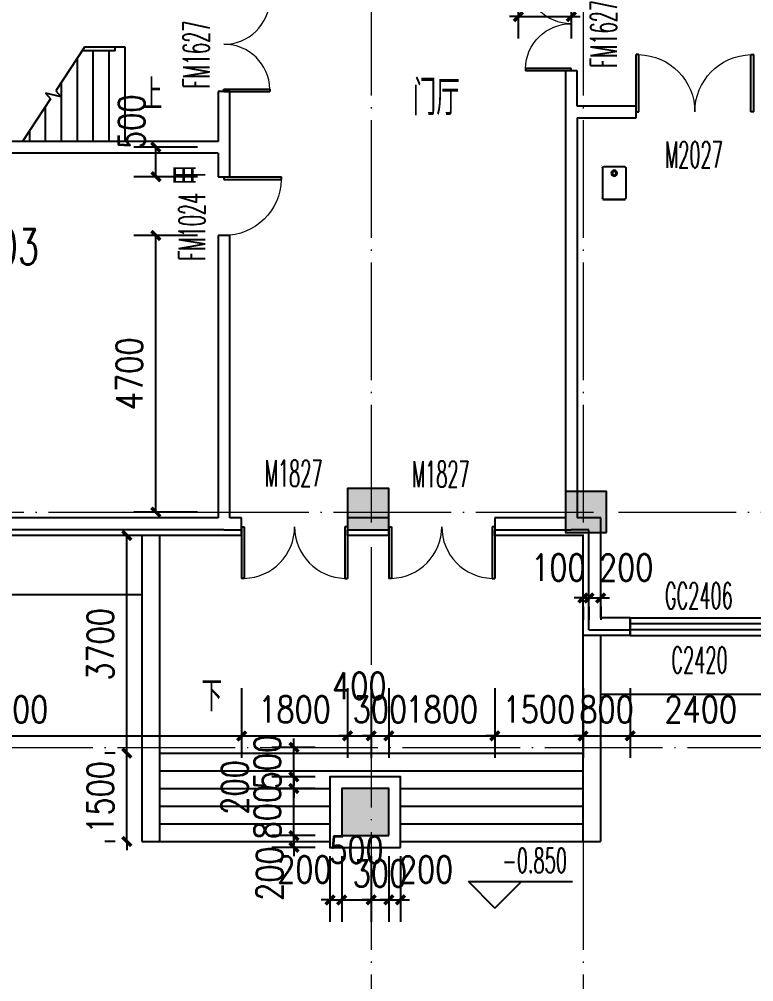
# Model space of a CAD drawing. Extents: x 1417642 to 3570900, y 124798 to 1191112.
# Drawn here: x 1515501 to 1527979, y 683549 to 699909 of the extents above; entities that cross this region are included whole.
import ezdxf

# ---------------------------------------------------------------- set-up
doc = ezdxf.new("R2010")
doc.units = 0
doc.header["$LTSCALE"] = 1000
doc.header["$MEASUREMENT"] = 0
doc.linetypes.add('DOTE', pattern=[2.42, 2, -0.2, 0.02, -0.2])
doc.layers.get('0').update_dxf_attribs({"linetype": 'CONTINUOUS'})
doc.layers.get('Defpoints').update_dxf_attribs({"linetype": 'CONTINUOUS'})
for name, color, linetype in [('colu', 2, 'CONTINUOUS'), ('DIM_ELEV', 3, 'CONTINUOUS'), ('DIM_SYMB', 3, 'CONTINUOUS'), ('DOTE', 1, 'DOTE'), ('PUB_DIM', 3, 'CONTINUOUS'), ('PUB_TEXT', 40, 'CONTINUOUS'), ('STAIR', 2, 'CONTINUOUS'), ('SURFACE', 6, 'CONTINUOUS'), ('tiaozheng', 20, 'CONTINUOUS'), ('WALL', 4, 'CONTINUOUS'), ('WINDOW', 2, 'CONTINUOUS'), ('WINDOW_TEXT', 7, 'CONTINUOUS'), ('屋面轮廓', 101, 'CONTINUOUS'), ('柱填充', 8, 'CONTINUOUS'), ('水点', 3, 'CONTINUOUS'), ('立面造型', 40, 'CONTINUOUS')]:
    doc.layers.add(name, color=color, linetype=linetype)
doc.styles.add('_TCH_DIM', font='ROMANS', dxfattribs={"width": 0.7, "bigfont": 'Z'})
doc.styles.add('_TCH_WINDOW', font='ROMANS.shx', dxfattribs={"width": 0.7, "height": 400, "bigfont": 'Z.shx'})
doc.styles.add('DIM_FONT', font='SIMPLEX.shx', dxfattribs={"width": 0.8})
doc.styles.get("Standard").update_dxf_attribs({"font": 'GBENOR', "bigfont": 'GBCBIG'})
doc.styles.add('Z', font='ROMANS', dxfattribs={"width": 0.7, "bigfont": 'Z'})
doc.dimstyles.new('DIMN150', dxfattribs={"dimscale": 1.5, "dimtxt": 300, "dimasz": 100, "dimexe": 250, "dimexo": 300, "dimgap": 150, "dimtad": 1, "dimdec": 0, "dimzin": 0, "dimdsep": 46, "dimtxsty": 'DIM_FONT', "dimblk": 'ARCHTICK', "dimcen": 0.09, "dimdle": 1.5, "dimclrt": 7, "dimazin": 2, "dimtfac": 1, "dimtdec": 0, "dimtix": 1, "dimtmove": 2, "dimatfit": 3, "dimldrblk": 'ARCHTICK', "dimfxl": 1, "dimtolj": 1, "dimtzin": 0, "dimarcsym": 0})

# ---------------------------------------------------------------- blocks, each defined once
blk = doc.blocks.new('M_E3')
for p, q in [((-275, -410), (-275, -50)), ((-255, -30), (255, -30)), ((275, -50), (275, -410)), ((255, -430), (-255, -430))]:
    blk.add_line(p, q)
at = {"const_width": 1.5}
for points in [[(-275, 0, 0.414214), (-305, -30, 0.414214)], [(305, -30, 0.414214), (275, 0, 0.414214)], [(-305, -430, 0.414214), (-275, -460, 0.414214)], [(275, -460, 0.414214), (305, -430, 0.414214)]]:
    blk.add_lwpolyline(points, format="xyb", dxfattribs=at)
for points in [[(-275, 0), (275, 0)], [(-305, -430), (-305, -30)], [(305, -30), (305, -430)], [(275, -460), (-275, -460)]]:
    blk.add_lwpolyline(points, dxfattribs=at)
for radius in [50, 32.5]:
    blk.add_circle((165, -230), radius)
for centre, start, end in [((-255, -50), 90, 180), ((255, -50), 0, 90), ((-255, -410), 180, 270), ((255, -410), 270, 0)]:
    blk.add_arc(centre, 20, start, end)
at = {"width": 0.8, "flags": 9}
for tag in ['XSIZE', 'YSIZE']:
    blk.add_attdef(tag, (0, 0), '', height=0.5, dxfattribs=at)
blk = doc.blocks.new('678')
at = {"layer": '柱填充'}
h = blk.add_hatch(color=256, dxfattribs=at)
h.paths.add_polyline_path([(1591630, 863580), (1591630, 864280), (1590930, 864280), (1590930, 863580)])
h.paths.add_polyline_path([(1591630, 871580), (1591630, 872280), (1590930, 872280), (1590930, 871580)])
h.paths.add_polyline_path([(1635280, 879530), (1635280, 880230), (1634580, 880230), (1634580, 879530)])
h.paths.add_polyline_path([(1658830, 893230), (1658830, 893830), (1658230, 893830), (1658230, 893230)])
h.paths.add_polyline_path([(1658880, 883230), (1658880, 883930), (1658180, 883930), (1658180, 883230)])
h.paths.add_polyline_path([(1658830, 879630), (1658830, 880230), (1658230, 880230), (1658230, 879630)])
h.paths.add_polyline_path([(1658880, 872230), (1658180, 872230), (1658180, 871630), (1658880, 871630)])
h.paths.add_polyline_path([(1658830, 863630), (1658830, 864230), (1658230, 864230), (1658230, 863630)])
h.paths.add_polyline_path([(1658830, 853630), (1658830, 854230), (1658230, 854230), (1658230, 853630)])
h.paths.add_polyline_path([(1658830, 845630), (1658830, 846230), (1658230, 846230), (1658230, 845630)])
h.paths.add_polyline_path([(1658830, 835630), (1658830, 836230), (1658230, 836230), (1658230, 835630)])
h.paths.add_polyline_path([(1648830, 893230), (1648830, 893830), (1648230, 893830), (1648230, 893230)])
h.paths.add_polyline_path([(1648830, 883230), (1648830, 883830), (1648230, 883830), (1648230, 883230)])
h.paths.add_polyline_path([(1648830, 879630), (1648830, 880230), (1648230, 880230), (1648230, 879630)])
h.paths.add_polyline_path([(1648830, 871630), (1648830, 872230), (1648230, 872230), (1648230, 871630)])
h.paths.add_polyline_path([(1648930, 863580), (1648930, 864280), (1648230, 864280), (1648230, 863580)])
h.paths.add_polyline_path([(1648930, 853580), (1648930, 854280), (1648230, 854280), (1648230, 853580)])
h.paths.add_polyline_path([(1648930, 845630), (1648930, 846330), (1648230, 846330), (1648230, 845630)])
h.paths.add_polyline_path([(1648930, 835630), (1648930, 836330), (1648230, 836330), (1648230, 835630)])
h.paths.add_polyline_path([(1645230, 891430), (1645230, 892030), (1644630, 892030), (1644630, 891430)])
h.paths.add_polyline_path([(1645280, 883230), (1645280, 883930), (1644580, 883930), (1644580, 883230)])
h.paths.add_polyline_path([(1645230, 879630), (1645230, 880230), (1644630, 880230), (1644630, 879630)])
h.paths.add_polyline_path([(1645230, 871630), (1645230, 872230), (1644630, 872230), (1644630, 871630)])
h.paths.add_polyline_path([(1645230, 863630), (1645230, 864230), (1644630, 864230), (1644630, 863630)])
h.paths.add_polyline_path([(1645230, 853630), (1645230, 854230), (1644630, 854230), (1644630, 853630)])
h.paths.add_polyline_path([(1645280, 845630), (1645280, 846330), (1644580, 846330), (1644580, 845630)])
h.paths.add_polyline_path([(1645230, 835630), (1645230, 836230), (1644630, 836230), (1644630, 835630)])
h.paths.add_polyline_path([(1635230, 893230), (1635230, 893830), (1634630, 893830), (1634630, 893230)])
h.paths.add_polyline_path([(1635230, 891430), (1635230, 892030), (1634630, 892030), (1634630, 891430)])
h.paths.add_polyline_path([(1635280, 883230), (1635280, 883930), (1634580, 883930), (1634580, 883230)])
h.paths.add_polyline_path([(1635230, 871630), (1635230, 872430), (1634630, 872430), (1634630, 871630)])
h.paths.add_polyline_path([(1635230, 853430), (1635230, 854230), (1634630, 854230), (1634630, 853430)])
h.paths.add_polyline_path([(1635330, 845630), (1635330, 846430), (1634530, 846430), (1634530, 845630)])
h.paths.add_polyline_path([(1635230, 835630), (1635230, 836230), (1634630, 836230), (1634630, 835630)])
h.paths.add_polyline_path([(1627230, 893230), (1627230, 893830), (1626630, 893830), (1626630, 893230)])
h.paths.add_polyline_path([(1627280, 883230), (1627280, 883930), (1626580, 883930), (1626580, 883230)])
h.paths.add_polyline_path([(1627230, 879630), (1627230, 880230), (1626630, 880230), (1626630, 879630)])
h.paths.add_polyline_path([(1627230, 871630), (1627230, 872430), (1626630, 872430), (1626630, 871630)])
h.paths.add_polyline_path([(1627230, 853430), (1627230, 854230), (1626630, 854230), (1626630, 853430)])
h.paths.add_polyline_path([(1627330, 845630), (1627330, 846430), (1626530, 846430), (1626530, 845630)])
h.paths.add_polyline_path([(1627230, 835630), (1627230, 836230), (1626630, 836230), (1626630, 835630)])
h.paths.add_polyline_path([(1619230, 893230), (1619230, 893830), (1618630, 893830), (1618630, 893230)])
h.paths.add_polyline_path([(1619280, 883230), (1619280, 883930), (1618580, 883930), (1618580, 883230)])
h.paths.add_polyline_path([(1619230, 879630), (1619230, 880230), (1618630, 880230), (1618630, 879630)])
h.paths.add_polyline_path([(1619230, 871630), (1619230, 872430), (1618630, 872430), (1618630, 871630)])
h.paths.add_polyline_path([(1619230, 853430), (1619230, 854230), (1618630, 854230), (1618630, 853430)])
h.paths.add_polyline_path([(1619330, 845630), (1619330, 846430), (1618530, 846430), (1618530, 845630)])
h.paths.add_polyline_path([(1619280, 835580), (1619280, 836280), (1618580, 836280), (1618580, 835580)])
h.paths.add_polyline_path([(1611230, 893230), (1611230, 893830), (1610630, 893830), (1610630, 893230)])
h.paths.add_polyline_path([(1611280, 883230), (1611280, 883930), (1610580, 883930), (1610580, 883230)])
h.paths.add_polyline_path([(1611230, 879630), (1611230, 880230), (1610630, 880230), (1610630, 879630)])
h.paths.add_polyline_path([(1611230, 871630), (1611230, 872430), (1610630, 872430), (1610630, 871630)])
h.paths.add_polyline_path([(1611230, 853430), (1611230, 854230), (1610630, 854230), (1610630, 853430)])
h.paths.add_polyline_path([(1611330, 845630), (1611330, 846430), (1610530, 846430), (1610530, 845630)])
h.paths.add_polyline_path([(1611280, 835580), (1611280, 836280), (1610580, 836280), (1610580, 835580)])
h.paths.add_polyline_path([(1603230, 893230), (1603230, 893830), (1602630, 893830), (1602630, 893230)])
h.paths.add_polyline_path([(1603280, 883230), (1603280, 883930), (1602580, 883930), (1602580, 883230)])
h.paths.add_polyline_path([(1603230, 879630), (1603230, 880230), (1602630, 880230), (1602630, 879630)])
h.paths.add_polyline_path([(1603230, 871630), (1603230, 872430), (1602630, 872430), (1602630, 871630)])
h.paths.add_polyline_path([(1603230, 853430), (1603230, 854230), (1602630, 854230), (1602630, 853430)])
h.paths.add_polyline_path([(1603330, 845630), (1603330, 846430), (1602530, 846430), (1602530, 845630)])
h.paths.add_polyline_path([(1603280, 835580), (1603280, 836280), (1602580, 836280), (1602580, 835580)])
h.paths.add_polyline_path([(1603230, 814930), (1603230, 815530), (1602630, 815530), (1602630, 814930)])
h.paths.add_polyline_path([(1595230, 893230), (1595230, 893830), (1594630, 893830), (1594630, 893230)])
h.paths.add_polyline_path([(1595230, 883230), (1595230, 883830), (1594630, 883830), (1594630, 883230)])
h.paths.add_polyline_path([(1595230, 879630), (1595230, 880230), (1594630, 880230), (1594630, 879630)])
h.paths.add_polyline_path([(1595230, 871630), (1595230, 872230), (1594630, 872230), (1594630, 871630)])
h.paths.add_polyline_path([(1595230, 863630), (1595230, 864230), (1594630, 864230), (1594630, 863630)])
h.paths.add_polyline_path([(1595230, 853630), (1595230, 854230), (1594630, 854230), (1594630, 853630)])
h.paths.add_polyline_path([(1595330, 845630), (1595330, 846330), (1594630, 846330), (1594630, 845630)])
h.paths.add_polyline_path([(1595330, 835580), (1595330, 836280), (1594630, 836280), (1594630, 835580)])
h.paths.add_polyline_path([(1591630, 893230), (1591630, 893830), (1591030, 893830), (1591030, 893230)])
h.paths.add_polyline_path([(1591680, 883230), (1591680, 883930), (1590980, 883930), (1590980, 883230)])
h.paths.add_polyline_path([(1591630, 879630), (1591630, 880230), (1591030, 880230), (1591030, 879630)])
h.paths.add_polyline_path([(1591630, 853580), (1591630, 854280), (1590930, 854280), (1590930, 853580)])
h.paths.add_polyline_path([(1591630, 845580), (1591630, 846280), (1590930, 846280), (1590930, 845580)])
h.paths.add_polyline_path([(1591630, 835630), (1591630, 836330), (1590930, 836330), (1590930, 835630)])
h.paths.add_polyline_path([(1591630, 814930), (1591630, 815530), (1591030, 815530), (1591030, 814930)])
h.paths.add_polyline_path([(1581630, 893230), (1581630, 893830), (1581030, 893830), (1581030, 893230)])
h.paths.add_polyline_path([(1581730, 883230), (1581730, 883930), (1581030, 883930), (1581030, 883230)])
h.paths.add_polyline_path([(1581630, 879630), (1581630, 880230), (1581030, 880230), (1581030, 879630)])
h.paths.add_polyline_path([(1581630, 871630), (1581630, 872230), (1581030, 872230), (1581030, 871630)])
h.paths.add_polyline_path([(1581630, 863630), (1581630, 864230), (1581030, 864230), (1581030, 863630)])
h.paths.add_polyline_path([(1581630, 853630), (1581630, 854230), (1581030, 854230), (1581030, 853630)])
h.paths.add_polyline_path([(1581630, 845630), (1581630, 846230), (1581030, 846230), (1581030, 845630)])
h.paths.add_polyline_path([(1581630, 835630), (1581630, 836230), (1581030, 836230), (1581030, 835630)])
h.paths.add_polyline_path([(1581630, 814930), (1581630, 815530), (1581030, 815530), (1581030, 814930)])
h.paths.add_polyline_path([(1603230, 830430), (1603230, 831230), (1602530, 831230), (1602530, 830430)])
h.paths.add_polyline_path([(1603230, 818530), (1603230, 819330), (1602530, 819330), (1602530, 818530)])
h.paths.add_polyline_path([(1581030, 831230), (1581030, 830430), (1581730, 830430), (1581730, 831230)])
h.paths.add_polyline_path([(1581030, 819330), (1581030, 818530), (1581730, 818530), (1581730, 819330)])
h.paths.add_polyline_path([(1591630, 830430), (1591630, 831230), (1590930, 831230), (1590930, 830430)])
h.paths.add_polyline_path([(1591630, 818530), (1591630, 819330), (1590930, 819330), (1590930, 818530)])
blk.add_hatch(color=256, dxfattribs=at).paths.add_polyline_path([(1590830, 831230), (1590930, 831230), (1590930, 830430), (1590830, 830430)])
at = {"layer": 'colu'}
for points in [[(1591630, 835630), (1591630, 836330), (1590930, 836330), (1590930, 835630)], [(1595330, 835580), (1595330, 836280), (1594630, 836280), (1594630, 835580)], [(1591630, 830430), (1591630, 831230), (1590830, 831230), (1590830, 830430)]]:
    blk.add_lwpolyline(points, close=True, dxfattribs=at)
blk = doc.blocks.new('_ArchTick')
at = {"color": 0, "linetype": 'ByBlock', "const_width": 0.4}
blk.add_lwpolyline([(-0.5, -0.5), (0.5, 0.5)], dxfattribs=at)
blk = doc.blocks.new('*D3251')
at = {"layer": 'Defpoints', "color": 0}
for p in [(1525079, 690370), (1525179, 690370), (1525179, 690073)]:
    blk.add_point(p, dxfattribs=at)
at = {"layer": 'PUB_DIM', "color": 0, "lineweight": -2}
for p, q in [((1525079, 690073), (1524929, 690073)), ((1525079, 690073), (1525179, 690073)), ((1525179, 690073), (1525329, 690073)), ((1525079, 689920), (1525079, 689698)), ((1525179, 689920), (1525179, 689698))]:
    blk.add_line(p, q, dxfattribs=at)
at = {"layer": 'PUB_DIM', "color": 0, "lineweight": -2, "xscale": 150, "yscale": 150, "zscale": 150}
blk.add_blockref('_ArchTick', (1525079, 690073), dxfattribs=at)
at = {"layer": 'PUB_DIM', "color": 0, "lineweight": -2, "xscale": 150, "yscale": 150, "zscale": 150, "rotation": 180}
blk.add_blockref('_ArchTick', (1525179, 690073), dxfattribs=at)
at = {"layer": 'PUB_DIM', "color": 7, "insert": (1524661, 690591), "char_height": 450, "attachment_point": 5, "style": 'DIM_FONT'}
blk.add_mtext('\\A1;100', dxfattribs=at)
blk = doc.blocks.new('*D3252')
at = {"layer": 'Defpoints', "color": 0}
for p in [(1525179, 690370), (1525379, 690370), (1525379, 690073)]:
    blk.add_point(p, dxfattribs=at)
at = {"layer": 'PUB_DIM', "color": 0, "lineweight": -2}
for p, q in [((1525179, 690073), (1525029, 690073)), ((1525179, 690073), (1525379, 690073)), ((1525379, 690073), (1525529, 690073)), ((1525179, 689920), (1525179, 689698)), ((1525379, 689920), (1525379, 689698))]:
    blk.add_line(p, q, dxfattribs=at)
at = {"layer": 'PUB_DIM', "color": 0, "lineweight": -2, "xscale": 150, "yscale": 150, "zscale": 150}
blk.add_blockref('_ArchTick', (1525179, 690073), dxfattribs=at)
at = {"layer": 'PUB_DIM', "color": 0, "lineweight": -2, "xscale": 150, "yscale": 150, "zscale": 150, "rotation": 180}
blk.add_blockref('_ArchTick', (1525379, 690073), dxfattribs=at)
at = {"layer": 'PUB_DIM', "color": 7, "insert": (1525812, 690591), "char_height": 450, "attachment_point": 5, "style": 'DIM_FONT'}
blk.add_mtext('\\A1;200', dxfattribs=at)
blk = doc.blocks.new('*D3253')
at = {"layer": 'Defpoints', "color": 0}
for p in [(1523979, 701233), (1524879, 701233), (1524879, 699954)]:
    blk.add_point(p, dxfattribs=at)
at = {"layer": 'PUB_DIM', "color": 0, "lineweight": -2}
for p, q in [((1523979, 700783), (1523979, 699579)), ((1524879, 700783), (1524879, 699579)), ((1523979, 699954), (1523829, 699954)), ((1523979, 699954), (1524879, 699954)), ((1524879, 699954), (1525029, 699954))]:
    blk.add_line(p, q, dxfattribs=at)
at = {"layer": 'PUB_DIM', "color": 0, "lineweight": -2, "xscale": 150, "yscale": 150, "zscale": 150}
blk.add_blockref('_ArchTick', (1523979, 699954), dxfattribs=at)
at = {"layer": 'PUB_DIM', "color": 0, "lineweight": -2, "xscale": 150, "yscale": 150, "zscale": 150, "rotation": 180}
blk.add_blockref('_ArchTick', (1524879, 699954), dxfattribs=at)
at = {"layer": 'PUB_DIM', "color": 7, "insert": (1524429, 700404), "char_height": 450, "attachment_point": 5, "style": 'DIM_FONT'}
blk.add_mtext('\\A1;900', dxfattribs=at)
blk = doc.blocks.new('*D3357')
at = {"layer": 'Defpoints', "color": 0}
for p in [(1520167, 687533), (1520979, 687533), (1520979, 687033)]:
    blk.add_point(p, dxfattribs=at)
at = {"layer": 'PUB_DIM', "color": 0, "lineweight": -2}
for p, q in [((1520167, 687533), (1520167, 687683)), ((1520529, 687533), (1519792, 687533)), ((1520167, 687033), (1520167, 687533)), ((1520529, 687033), (1519792, 687033)), ((1520167, 687033), (1520167, 686883))]:
    blk.add_line(p, q, dxfattribs=at)
at = {"layer": 'PUB_DIM', "color": 0, "lineweight": -2, "xscale": 150, "yscale": 150, "zscale": 150}
for p, rotation in [((1520167, 687533), 270), ((1520167, 687033), 90)]:
    blk.add_blockref('_ArchTick', p, dxfattribs=dict(at, rotation=rotation))
at = {"layer": 'PUB_DIM', "color": 7, "insert": (1519717, 687283), "char_height": 450, "attachment_point": 5, "rotation": 90, "style": 'DIM_FONT'}
blk.add_mtext('\\A1;500', dxfattribs=at)
blk = doc.blocks.new('*D3358')
at = {"layer": 'Defpoints', "color": 0}
for p in [(1520167, 687033), (1520979, 687033), (1520979, 686833)]:
    blk.add_point(p, dxfattribs=at)
at = {"layer": 'PUB_DIM', "color": 0, "lineweight": -2}
for p, q in [((1520167, 687033), (1520167, 687183)), ((1520529, 687033), (1519792, 687033)), ((1520167, 686833), (1520167, 687033)), ((1520529, 686833), (1519792, 686833)), ((1520167, 686833), (1520167, 686683))]:
    blk.add_line(p, q, dxfattribs=at)
at = {"layer": 'PUB_DIM', "color": 0, "lineweight": -2, "xscale": 150, "yscale": 150, "zscale": 150}
for p, rotation in [((1520167, 687033), 270), ((1520167, 686833), 90)]:
    blk.add_blockref('_ArchTick', p, dxfattribs=dict(at, rotation=rotation))
at = {"layer": 'PUB_DIM', "color": 7, "insert": (1519163, 686852), "char_height": 450, "attachment_point": 5, "rotation": 90, "style": 'DIM_FONT'}
blk.add_mtext('\\A1;200', dxfattribs=at)
blk = doc.blocks.new('*D3359')
at = {"layer": 'Defpoints', "color": 0}
for p in [(1520167, 686833), (1520979, 686833), (1520979, 686033)]:
    blk.add_point(p, dxfattribs=at)
at = {"layer": 'PUB_DIM', "color": 0, "lineweight": -2}
for p, q in [((1520167, 686833), (1520167, 686983)), ((1520529, 686833), (1519792, 686833)), ((1520167, 686033), (1520167, 686833)), ((1520529, 686033), (1519792, 686033)), ((1520167, 686033), (1520167, 685883))]:
    blk.add_line(p, q, dxfattribs=at)
at = {"layer": 'PUB_DIM', "color": 0, "lineweight": -2, "xscale": 150, "yscale": 150, "zscale": 150}
for p, rotation in [((1520167, 686833), 270), ((1520167, 686033), 90)]:
    blk.add_blockref('_ArchTick', p, dxfattribs=dict(at, rotation=rotation))
at = {"layer": 'PUB_DIM', "color": 7, "insert": (1519717, 686433), "char_height": 450, "attachment_point": 5, "rotation": 90, "style": 'DIM_FONT'}
blk.add_mtext('\\A1;800', dxfattribs=at)
blk = doc.blocks.new('*D3360')
at = {"layer": 'Defpoints', "color": 0}
for p in [(1520167, 686033), (1520979, 686033), (1520979, 685833)]:
    blk.add_point(p, dxfattribs=at)
at = {"layer": 'PUB_DIM', "color": 0, "lineweight": -2}
for p, q in [((1520167, 686033), (1520167, 686183)), ((1520529, 686033), (1519792, 686033)), ((1520167, 685833), (1520167, 686033)), ((1520529, 685833), (1519792, 685833)), ((1520167, 685833), (1520167, 685683))]:
    blk.add_line(p, q, dxfattribs=at)
at = {"layer": 'PUB_DIM', "color": 0, "lineweight": -2, "xscale": 150, "yscale": 150, "zscale": 150}
for p, rotation in [((1520167, 686033), 270), ((1520167, 685833), 90)]:
    blk.add_blockref('_ArchTick', p, dxfattribs=dict(at, rotation=rotation))
at = {"layer": 'PUB_DIM', "color": 7, "insert": (1519755, 685387), "char_height": 450, "attachment_point": 5, "rotation": 90, "style": 'DIM_FONT'}
blk.add_mtext('\\A1;200', dxfattribs=at)
blk = doc.blocks.new('*D3425')
at = {"layer": 'Defpoints', "color": 0}
for p in [(1521779, 686133), (1521979, 686133), (1521979, 684940)]:
    blk.add_point(p, dxfattribs=at)
at = {"layer": 'PUB_DIM', "color": 0, "lineweight": -2}
for p, q in [((1521779, 685683), (1521779, 684565)), ((1521979, 685683), (1521979, 684565)), ((1521779, 684940), (1521629, 684940)), ((1521779, 684940), (1521979, 684940)), ((1521979, 684940), (1522129, 684940))]:
    blk.add_line(p, q, dxfattribs=at)
at = {"layer": 'PUB_DIM', "color": 0, "lineweight": -2, "xscale": 150, "yscale": 150, "zscale": 150}
blk.add_blockref('_ArchTick', (1521779, 684940), dxfattribs=at)
at = {"layer": 'PUB_DIM', "color": 0, "lineweight": -2, "xscale": 150, "yscale": 150, "zscale": 150, "rotation": 180}
blk.add_blockref('_ArchTick', (1521979, 684940), dxfattribs=at)
at = {"layer": 'PUB_DIM', "color": 7, "insert": (1522412, 685457), "char_height": 450, "attachment_point": 5, "style": 'DIM_FONT'}
blk.add_mtext('\\A1;200', dxfattribs=at)
blk = doc.blocks.new('*D3426')
at = {"layer": 'Defpoints', "color": 0}
for p in [(1521479, 686133), (1521779, 686133), (1521779, 684940)]:
    blk.add_point(p, dxfattribs=at)
at = {"layer": 'PUB_DIM', "color": 0, "lineweight": -2}
for p, q in [((1521479, 685683), (1521479, 684565)), ((1521779, 685683), (1521779, 684565)), ((1521479, 684940), (1521329, 684940)), ((1521479, 684940), (1521779, 684940)), ((1521779, 684940), (1521929, 684940))]:
    blk.add_line(p, q, dxfattribs=at)
at = {"layer": 'PUB_DIM', "color": 0, "lineweight": -2, "xscale": 150, "yscale": 150, "zscale": 150}
blk.add_blockref('_ArchTick', (1521479, 684940), dxfattribs=at)
at = {"layer": 'PUB_DIM', "color": 0, "lineweight": -2, "xscale": 150, "yscale": 150, "zscale": 150, "rotation": 180}
blk.add_blockref('_ArchTick', (1521779, 684940), dxfattribs=at)
at = {"layer": 'PUB_DIM', "color": 7, "insert": (1521629, 685390), "char_height": 450, "attachment_point": 5, "style": 'DIM_FONT'}
blk.add_mtext('\\A1;300', dxfattribs=at)
blk = doc.blocks.new('*D3427')
at = {"layer": 'Defpoints', "color": 0}
for p in [(1520979, 686133), (1521479, 686133), (1521479, 684940)]:
    blk.add_point(p, dxfattribs=at)
at = {"layer": 'PUB_DIM', "color": 0, "lineweight": -2}
for p, q in [((1520979, 685683), (1520979, 684565)), ((1521479, 685683), (1521479, 684565)), ((1520977, 684940), (1521481, 684940))]:
    blk.add_line(p, q, dxfattribs=at)
at = {"layer": 'PUB_DIM', "color": 0, "lineweight": -2, "xscale": 150, "yscale": 150, "zscale": 150, "rotation": 180}
blk.add_blockref('_ArchTick', (1520979, 684940), dxfattribs=at)
at = {"layer": 'PUB_DIM', "color": 0, "lineweight": -2, "xscale": 150, "yscale": 150, "zscale": 150}
blk.add_blockref('_ArchTick', (1521479, 684940), dxfattribs=at)
at = {"layer": 'PUB_DIM', "color": 7, "insert": (1521229, 685791), "char_height": 450, "attachment_point": 5, "style": 'DIM_FONT'}
blk.add_mtext('\\A1;500', dxfattribs=at)
blk = doc.blocks.new('*D3428')
at = {"layer": 'Defpoints', "color": 0}
for p in [(1520779, 686133), (1520979, 686133), (1520979, 684940)]:
    blk.add_point(p, dxfattribs=at)
at = {"layer": 'PUB_DIM', "color": 0, "lineweight": -2}
for p, q in [((1520779, 685683), (1520779, 684565)), ((1520979, 685683), (1520979, 684565)), ((1520779, 684940), (1520629, 684940)), ((1520779, 684940), (1520979, 684940)), ((1520979, 684940), (1521129, 684940))]:
    blk.add_line(p, q, dxfattribs=at)
at = {"layer": 'PUB_DIM', "color": 0, "lineweight": -2, "xscale": 150, "yscale": 150, "zscale": 150}
blk.add_blockref('_ArchTick', (1520779, 684940), dxfattribs=at)
at = {"layer": 'PUB_DIM', "color": 0, "lineweight": -2, "xscale": 150, "yscale": 150, "zscale": 150, "rotation": 180}
blk.add_blockref('_ArchTick', (1520979, 684940), dxfattribs=at)
at = {"layer": 'PUB_DIM', "color": 7, "insert": (1520345, 685457), "char_height": 450, "attachment_point": 5, "style": 'DIM_FONT'}
blk.add_mtext('\\A1;200', dxfattribs=at)
blk = doc.blocks.new('*D3488')
at = {"layer": 'Defpoints', "color": 0}
for p in [(1517822, 697733), (1518979, 697733), (1518979, 697233)]:
    blk.add_point(p, dxfattribs=at)
at = {"layer": 'PUB_DIM', "color": 0, "lineweight": -2}
for p, q in [((1518529, 697733), (1517447, 697733)), ((1517822, 697231), (1517822, 697735)), ((1518529, 697233), (1517447, 697233))]:
    blk.add_line(p, q, dxfattribs=at)
at = {"layer": 'PUB_DIM', "color": 0, "lineweight": -2, "xscale": 150, "yscale": 150, "zscale": 150}
for p, rotation in [((1517822, 697733), 90), ((1517822, 697233), 270)]:
    blk.add_blockref('_ArchTick', p, dxfattribs=dict(at, rotation=rotation))
at = {"layer": 'PUB_DIM', "color": 7, "insert": (1517410, 698167), "char_height": 450, "attachment_point": 5, "rotation": 90, "style": 'DIM_FONT'}
blk.add_mtext('\\A1;500', dxfattribs=at)
blk = doc.blocks.new('*D3489')
at = {"layer": 'Defpoints', "color": 0}
for p in [(1517822, 696233), (1518979, 696233), (1518979, 691533)]:
    blk.add_point(p, dxfattribs=at)
at = {"layer": 'PUB_DIM', "color": 0, "lineweight": -2}
for p, q in [((1518529, 696233), (1517447, 696233)), ((1517822, 691531), (1517822, 696235)), ((1518529, 691533), (1517447, 691533))]:
    blk.add_line(p, q, dxfattribs=at)
at = {"layer": 'PUB_DIM', "color": 0, "lineweight": -2, "xscale": 150, "yscale": 150, "zscale": 150}
for p, rotation in [((1517822, 696233), 90), ((1517822, 691533), 270)]:
    blk.add_blockref('_ArchTick', p, dxfattribs=dict(at, rotation=rotation))
at = {"layer": 'PUB_DIM', "color": 7, "insert": (1517372, 693883), "char_height": 450, "attachment_point": 5, "rotation": 90, "style": 'DIM_FONT'}
blk.add_mtext('\\A1;4700', dxfattribs=at)
blk = doc.blocks.new('*D3592')
at = {"layer": 'Defpoints', "color": 0}
for p in [(1517330, 691133), (1517582, 691133), (1517582, 687433)]:
    blk.add_point(p, dxfattribs=at)
at = {"layer": 'PUB_DIM', "color": 0, "lineweight": -2}
for p, q in [((1517132, 691133), (1516955, 691133)), ((1517330, 687431), (1517330, 691135)), ((1517132, 687433), (1516955, 687433))]:
    blk.add_line(p, q, dxfattribs=at)
at = {"layer": 'PUB_DIM', "color": 0, "lineweight": -2, "xscale": 150, "yscale": 150, "zscale": 150}
for p, rotation in [((1517330, 691133), 90), ((1517330, 687433), 270)]:
    blk.add_blockref('_ArchTick', p, dxfattribs=dict(at, rotation=rotation))
at = {"layer": 'PUB_DIM', "color": 7, "insert": (1516880, 689283), "char_height": 450, "attachment_point": 5, "rotation": 90, "style": 'DIM_FONT'}
blk.add_mtext('\\A1;3700', dxfattribs=at)
blk = doc.blocks.new('*D3593')
at = {"layer": 'Defpoints', "color": 0}
for p in [(1517330, 687433), (1517582, 687433), (1517582, 685933)]:
    blk.add_point(p, dxfattribs=at)
at = {"layer": 'PUB_DIM', "color": 0, "lineweight": -2}
for p, q in [((1517330, 687433), (1517330, 687583)), ((1517132, 687433), (1516955, 687433)), ((1517330, 685933), (1517330, 687433)), ((1517132, 685933), (1516955, 685933)), ((1517330, 685933), (1517330, 685783))]:
    blk.add_line(p, q, dxfattribs=at)
at = {"layer": 'PUB_DIM', "color": 0, "lineweight": -2, "xscale": 150, "yscale": 150, "zscale": 150}
for p, rotation in [((1517330, 687433), 270), ((1517330, 685933), 90)]:
    blk.add_blockref('_ArchTick', p, dxfattribs=dict(at, rotation=rotation))
at = {"layer": 'PUB_DIM', "color": 7, "insert": (1516880, 686683), "char_height": 450, "attachment_point": 5, "rotation": 90, "style": 'DIM_FONT'}
blk.add_mtext('\\A1;1500', dxfattribs=at)
blk = doc.blocks.new('*D3916')
at = {"layer": 'Defpoints', "color": 0}
for p in [(1511479, 688988), (1519279, 688988), (1519279, 687728)]:
    blk.add_point(p, dxfattribs=at)
at = {"layer": 'PUB_DIM', "color": 0, "lineweight": -2}
for p, q in [((1511479, 688538), (1511479, 687353)), ((1519279, 688538), (1519279, 687353)), ((1511477, 687728), (1519281, 687728))]:
    blk.add_line(p, q, dxfattribs=at)
at = {"layer": 'PUB_DIM', "color": 0, "lineweight": -2, "xscale": 150, "yscale": 150, "zscale": 150, "rotation": 180}
blk.add_blockref('_ArchTick', (1511479, 687728), dxfattribs=at)
at = {"layer": 'PUB_DIM', "color": 0, "lineweight": -2, "xscale": 150, "yscale": 150, "zscale": 150}
blk.add_blockref('_ArchTick', (1519279, 687728), dxfattribs=at)
at = {"layer": 'PUB_DIM', "color": 7, "insert": (1515379, 688178), "char_height": 450, "attachment_point": 5, "style": 'DIM_FONT'}
blk.add_mtext('\\A1;7800', dxfattribs=at)
blk = doc.blocks.new('*D3917')
at = {"layer": 'Defpoints', "color": 0}
for p in [(1519279, 688988), (1521079, 688988), (1521079, 687728)]:
    blk.add_point(p, dxfattribs=at)
at = {"layer": 'PUB_DIM', "color": 0, "lineweight": -2}
for p, q in [((1519279, 688538), (1519279, 687353)), ((1521079, 688538), (1521079, 687353)), ((1519277, 687728), (1521081, 687728))]:
    blk.add_line(p, q, dxfattribs=at)
at = {"layer": 'PUB_DIM', "color": 0, "lineweight": -2, "xscale": 150, "yscale": 150, "zscale": 150, "rotation": 180}
blk.add_blockref('_ArchTick', (1519279, 687728), dxfattribs=at)
at = {"layer": 'PUB_DIM', "color": 0, "lineweight": -2, "xscale": 150, "yscale": 150, "zscale": 150}
blk.add_blockref('_ArchTick', (1521079, 687728), dxfattribs=at)
at = {"layer": 'PUB_DIM', "color": 7, "insert": (1520179, 688178), "char_height": 450, "attachment_point": 5, "style": 'DIM_FONT'}
blk.add_mtext('\\A1;1800', dxfattribs=at)
blk = doc.blocks.new('*D3918')
at = {"layer": 'Defpoints', "color": 0}
for p in [(1521079, 688988), (1521479, 688988), (1521479, 687728)]:
    blk.add_point(p, dxfattribs=at)
at = {"layer": 'PUB_DIM', "color": 0, "lineweight": -2}
for p, q in [((1521079, 688538), (1521079, 687353)), ((1521479, 688538), (1521479, 687353)), ((1521079, 687728), (1520929, 687728)), ((1521079, 687728), (1521479, 687728)), ((1521479, 687728), (1521629, 687728))]:
    blk.add_line(p, q, dxfattribs=at)
at = {"layer": 'PUB_DIM', "color": 0, "lineweight": -2, "xscale": 150, "yscale": 150, "zscale": 150}
blk.add_blockref('_ArchTick', (1521079, 687728), dxfattribs=at)
at = {"layer": 'PUB_DIM', "color": 0, "lineweight": -2, "xscale": 150, "yscale": 150, "zscale": 150, "rotation": 180}
blk.add_blockref('_ArchTick', (1521479, 687728), dxfattribs=at)
at = {"layer": 'PUB_DIM', "color": 7, "insert": (1521279, 688579), "char_height": 450, "attachment_point": 5, "style": 'DIM_FONT'}
blk.add_mtext('\\A1;400', dxfattribs=at)
blk = doc.blocks.new('*D3919')
at = {"layer": 'Defpoints', "color": 0}
for p in [(1521479, 688988), (1521779, 688988), (1521779, 687728)]:
    blk.add_point(p, dxfattribs=at)
at = {"layer": 'PUB_DIM', "color": 0, "lineweight": -2}
for p, q in [((1521479, 688538), (1521479, 687353)), ((1521779, 688538), (1521779, 687353)), ((1521479, 687728), (1521329, 687728)), ((1521479, 687728), (1521779, 687728)), ((1521779, 687728), (1521929, 687728))]:
    blk.add_line(p, q, dxfattribs=at)
at = {"layer": 'PUB_DIM', "color": 0, "lineweight": -2, "xscale": 150, "yscale": 150, "zscale": 150}
blk.add_blockref('_ArchTick', (1521479, 687728), dxfattribs=at)
at = {"layer": 'PUB_DIM', "color": 0, "lineweight": -2, "xscale": 150, "yscale": 150, "zscale": 150, "rotation": 180}
blk.add_blockref('_ArchTick', (1521779, 687728), dxfattribs=at)
at = {"layer": 'PUB_DIM', "color": 7, "insert": (1521629, 688178), "char_height": 450, "attachment_point": 5, "style": 'DIM_FONT'}
blk.add_mtext('\\A1;300', dxfattribs=at)
blk = doc.blocks.new('*D3920')
at = {"layer": 'Defpoints', "color": 0}
for p in [(1521779, 688988), (1523579, 688988), (1523579, 687728)]:
    blk.add_point(p, dxfattribs=at)
at = {"layer": 'PUB_DIM', "color": 0, "lineweight": -2}
for p, q in [((1521779, 688538), (1521779, 687353)), ((1523579, 688538), (1523579, 687353)), ((1521777, 687728), (1523581, 687728))]:
    blk.add_line(p, q, dxfattribs=at)
at = {"layer": 'PUB_DIM', "color": 0, "lineweight": -2, "xscale": 150, "yscale": 150, "zscale": 150, "rotation": 180}
blk.add_blockref('_ArchTick', (1521779, 687728), dxfattribs=at)
at = {"layer": 'PUB_DIM', "color": 0, "lineweight": -2, "xscale": 150, "yscale": 150, "zscale": 150}
blk.add_blockref('_ArchTick', (1523579, 687728), dxfattribs=at)
at = {"layer": 'PUB_DIM', "color": 7, "insert": (1522679, 688178), "char_height": 450, "attachment_point": 5, "style": 'DIM_FONT'}
blk.add_mtext('\\A1;1800', dxfattribs=at)
blk = doc.blocks.new('*D3921')
at = {"layer": 'Defpoints', "color": 0}
for p in [(1523579, 688988), (1525079, 688988), (1525079, 687728)]:
    blk.add_point(p, dxfattribs=at)
at = {"layer": 'PUB_DIM', "color": 0, "lineweight": -2}
for p, q in [((1523579, 688538), (1523579, 687353)), ((1525079, 688538), (1525079, 687353)), ((1523579, 687728), (1523429, 687728)), ((1523579, 687728), (1525079, 687728)), ((1525079, 687728), (1525229, 687728))]:
    blk.add_line(p, q, dxfattribs=at)
at = {"layer": 'PUB_DIM', "color": 0, "lineweight": -2, "xscale": 150, "yscale": 150, "zscale": 150}
blk.add_blockref('_ArchTick', (1523579, 687728), dxfattribs=at)
at = {"layer": 'PUB_DIM', "color": 0, "lineweight": -2, "xscale": 150, "yscale": 150, "zscale": 150, "rotation": 180}
blk.add_blockref('_ArchTick', (1525079, 687728), dxfattribs=at)
at = {"layer": 'PUB_DIM', "color": 7, "insert": (1524329, 688178), "char_height": 450, "attachment_point": 5, "style": 'DIM_FONT'}
blk.add_mtext('\\A1;1500', dxfattribs=at)
blk = doc.blocks.new('*D3922')
at = {"layer": 'Defpoints', "color": 0}
for p in [(1525079, 688988), (1525879, 688988), (1525879, 687728)]:
    blk.add_point(p, dxfattribs=at)
at = {"layer": 'PUB_DIM', "color": 0, "lineweight": -2}
for p, q in [((1525079, 688538), (1525079, 687353)), ((1525879, 688538), (1525879, 687353)), ((1525079, 687728), (1524929, 687728)), ((1525079, 687728), (1525879, 687728)), ((1525879, 687728), (1526029, 687728))]:
    blk.add_line(p, q, dxfattribs=at)
at = {"layer": 'PUB_DIM', "color": 0, "lineweight": -2, "xscale": 150, "yscale": 150, "zscale": 150}
blk.add_blockref('_ArchTick', (1525079, 687728), dxfattribs=at)
at = {"layer": 'PUB_DIM', "color": 0, "lineweight": -2, "xscale": 150, "yscale": 150, "zscale": 150, "rotation": 180}
blk.add_blockref('_ArchTick', (1525879, 687728), dxfattribs=at)
at = {"layer": 'PUB_DIM', "color": 7, "insert": (1525479, 688178), "char_height": 450, "attachment_point": 5, "style": 'DIM_FONT'}
blk.add_mtext('\\A1;800', dxfattribs=at)
blk = doc.blocks.new('*D3923')
at = {"layer": 'Defpoints', "color": 0}
for p in [(1525879, 688988), (1528279, 688988), (1528279, 687728)]:
    blk.add_point(p, dxfattribs=at)
at = {"layer": 'PUB_DIM', "color": 0, "lineweight": -2}
for p, q in [((1525879, 688538), (1525879, 687353)), ((1528279, 688538), (1528279, 687353)), ((1525877, 687728), (1528281, 687728))]:
    blk.add_line(p, q, dxfattribs=at)
at = {"layer": 'PUB_DIM', "color": 0, "lineweight": -2, "xscale": 150, "yscale": 150, "zscale": 150, "rotation": 180}
blk.add_blockref('_ArchTick', (1525879, 687728), dxfattribs=at)
at = {"layer": 'PUB_DIM', "color": 0, "lineweight": -2, "xscale": 150, "yscale": 150, "zscale": 150}
blk.add_blockref('_ArchTick', (1528279, 687728), dxfattribs=at)
at = {"layer": 'PUB_DIM', "color": 7, "insert": (1527079, 688178), "char_height": 450, "attachment_point": 5, "style": 'DIM_FONT'}
blk.add_mtext('\\A1;2400', dxfattribs=at)
blk = doc.blocks.new('$DorLib2D$00000002')
for p, q in [((-0.5, 0), (-0.5, 0.4875)), ((-0.475, 0.4875), (-0.5, 0.4875)), ((-0.475, 0), (-0.475, 0.4875)), ((0.475, 0), (0.475, 0.4875)), ((0.475, 0.4875), (0.5, 0.4875)), ((0.5, 0), (0.5, 0.4875)), ((-0.5, 0), (-0.475, 0)), ((0.5, 0), (0.475, 0))]:
    blk.add_line(p, q)
at = {"lineweight": 13}
for centre, start, end in [((-0.4875, 0), 0, 88.53072), ((0.4875, 0), 91.46928, 180)]:
    blk.add_arc(centre, 0.4875, start, end, dxfattribs=at)
blk = doc.blocks.new('$DorLib2D$00000001')
for p, q in [((0.45, 0.975), (0.5, 0.975)), ((0.45, 0), (0.45, 0.975)), ((0.5, 0), (0.5, 0.975)), ((0.5, 0), (0.45, 0))]:
    blk.add_line(p, q)
at = {"lineweight": 13}
blk.add_arc((0.475, 0), 0.975, 91.4693, 180, dxfattribs=at)
blk = doc.blocks.new('$TCHSYS$WIN2D')
for p, q in [((-0.5, 0.5), (0.5, 0.5)), ((-0.5, 0.5), (-0.5, -0.5)), ((0.5, 0.5), (0.5, -0.5)), ((0.5, 0.1667), (-0.5, 0.1667)), ((0.5, -0.1667), (-0.5, -0.1667)), ((-0.5, -0.5), (0.5, -0.5))]:
    blk.add_line(p, q)

msp = doc.modelspace()

# ---------------------------------------------------------------- linework, layer by layer
at = {"layer": 'DIM_ELEV'}
for p, q in [((1523582.1, 684800.6), (1523132.1, 685250.6)), ((1523132.1, 685250.6), (1524898.2, 685250.6)), ((1523582.1, 684800.6), (1524032.1, 685250.6))]:
    msp.add_line(p, q, dxfattribs=at)
at = {"layer": 'DIM_SYMB'}
for points in [[(1517433.5, 698633.2, 0, 0, 0), (1516668.5, 698633.2, 120, 0, 0), (1516218.5, 698633.2, 0, 0, 0)], [(1518747, 687991.8, 0, 0, 0), (1518747, 687083.2, 120, 0, 0), (1518747, 686633.2, 0, 0, 0)]]:
    msp.add_lwpolyline(points, format="xyseb", dxfattribs=at)
at = {"layer": 'DOTE', "lineweight": 0}
msp.add_line((1463931.6, 687533.2, 0), (1590677.4, 687533.2, 0), dxfattribs=at)
at = {"layer": 'DOTE', "lineweight": 0, "elevation": 0}
for points in [[(1521478.8, 727233.2), (1521478.8, 643548.7)], [(1525078.8, 727233.2), (1525078.8, 643548.7)], [(1501478.8, 691533.2), (1597499.2, 691533.2)]]:
    msp.add_lwpolyline(points, dxfattribs=at)
at = {"layer": 'STAIR'}
for p, q in [((1516608.4, 699433.2), (1516121.8, 698691.6)), ((1517133.5, 699433.2), (1516608.4, 699433.2)), ((1517133.5, 699433.2), (1516608.4, 699433.2)), ((1517298.5, 699433.2), (1517133.5, 699433.2)), ((1517133.5, 699373.2), (1517133.5, 699433.2)), ((1517298.5, 697833.2), (1517298.5, 699433.2)), ((1516488.5, 697833.2), (1516488.5, 699250.5)), ((1517133.5, 699373.2), (1516569, 699373.2)), ((1516758.5, 697833.2), (1516758.5, 699373.2)), ((1517028.5, 697833.2), (1517028.5, 699373.2)), ((1516218.5, 697833.2), (1516218.5, 698839)), ((1516211.7, 698590.9), (1515949.9, 698652.6)), ((1515949.9, 698652.6), (1516034.2, 698558.1)), ((1516121.8, 698691.6), (1516211.7, 698590.9)), ((1516034.2, 698558.1), (1515558.6, 697833.2)), ((1515948.5, 697833.2), (1515948.5, 698427.5)), ((1515678.5, 697833.2), (1515678.5, 698015.9)), ((1517298.5, 697833.2), (1515558.6, 697833.2)), ((1517582.2, 691133.2, 0), (1517582.2, 685933.3, 0)), ((1517882.2, 691133.2, 0), (1517882.2, 685933.3, 0)), ((1525075.4, 689433.2, 0), (1525075.4, 685933.3, 0)), ((1525078.8, 689333.2, 0), (1525078.8, 689433.2, 0)), ((1525375.4, 689433.2, 0), (1525375.4, 685933.3, 0)), ((1525078.8, 688133.2, 0), (1525078.8, 688033.2, 0)), ((1517882.2, 687433.3, 0), (1525078.8, 687433.3, 0)), ((1517882.2, 687133.3, 0), (1525078.8, 687133.3, 0)), ((1517882.2, 686833.3, 0), (1520778.8, 686833.3, 0)), ((1521978.9, 686833.3, 0), (1525078.8, 686833.3, 0)), ((1517882.2, 686533.3, 0), (1520778.8, 686533.3, 0)), ((1521978.9, 686533.3, 0), (1525078.8, 686533.3, 0)), ((1517882.2, 686233.3, 0), (1520778.8, 686233.3, 0)), ((1521978.9, 686233.3, 0), (1525078.8, 686233.3, 0)), ((1517582.2, 685933.3, 0), (1520778.8, 685933.3, 0)), ((1521978.9, 685933.3, 0), (1525375.4, 685933.3, 0))]:
    msp.add_line(p, q, dxfattribs=at)
at = {"layer": 'SURFACE'}
for p, q in [((1519278.8, 691133.2), (1519278.8, 691233.2)), ((1521078.8, 691133.2), (1521078.8, 691233.2)), ((1521778.8, 691133.2), (1521778.8, 691233.2)), ((1523578.8, 691133.2), (1523578.8, 691233.2)), ((1518978.8, 691133.2), (1511078.8, 691133.2)), ((1519278.8, 691133.2), (1518978.8, 691133.2)), ((1521778.8, 691133.2), (1521078.8, 691133.2)), ((1524878.8, 691133.2), (1523578.8, 691133.2)), ((1525078.8, 691133.2), (1524878.8, 691133.2)), ((1525078.8, 689433.2), (1525078.8, 691133.2)), ((1525878.8, 689433.2), (1525078.8, 689433.2)), ((1525878.8, 689433.2), (1525878.8, 689533.2))]:
    msp.add_line(p, q, dxfattribs=at)
at = {"layer": 'WALL'}
for p, q in [((1524978.8, 699033.2), (1524778.8, 699033.2)), ((1524778.8, 699033.2), (1524778.8, 698333.2)), ((1524978.8, 698433.2), (1524978.8, 699033.2)), ((1519078.8, 698683.2), (1518878.8, 698683.2)), ((1518878.8, 698683.2), (1518878.8, 697833.2)), ((1519078.8, 697733.2), (1519078.8, 698683.2)), ((1525978.8, 698433.2), (1524978.8, 698433.2)), ((1525978.8, 698233.2), (1525978.8, 698433.2)), ((1524778.8, 698333.2), (1524778.8, 691433.2)), ((1524978.8, 698233.2), (1525978.8, 698233.2)), ((1524978.8, 698233.2), (1524978.8, 691433.2)), ((1518878.8, 697833.2), (1511378.8, 697833.2)), ((1518878.8, 697633.2), (1511378.8, 697633.2)), ((1518878.8, 697633.2), (1518878.8, 697233.2)), ((1519078.8, 697233.2), (1519078.8, 697733.2)), ((1518878.8, 697233.2), (1519078.8, 697233.2)), ((1519078.8, 696233.2), (1518878.8, 696233.2)), ((1518878.8, 696233.2), (1518878.8, 691433.2)), ((1519078.8, 691433.2), (1519078.8, 696233.2)), ((1518878.8, 691433.2), (1511378.8, 691433.2)), ((1519278.8, 691433.2), (1519078.8, 691433.2)), ((1519278.8, 691233.2), (1519278.8, 691433.2)), ((1521778.8, 691433.2), (1521078.8, 691433.2)), ((1521078.8, 691433.2), (1521078.8, 691233.2)), ((1521778.8, 691233.2), (1521778.8, 691433.2)), ((1524778.8, 691433.2), (1523578.8, 691433.2)), ((1523578.8, 691433.2), (1523578.8, 691233.2)), ((1525378.8, 691433.2), (1524978.8, 691433.2)), ((1525378.8, 689733.2), (1525378.8, 691433.2)), ((1518978.8, 691233.2), (1511178.8, 691233.2)), ((1518978.8, 691233.2), (1519278.8, 691233.2)), ((1521078.8, 691233.2), (1521778.8, 691233.2)), ((1523578.8, 691233.2), (1524878.8, 691233.2)), ((1525178.8, 691233.2), (1524878.8, 691233.2)), ((1525178.8, 689533.2), (1525178.8, 691233.2)), ((1525878.8, 689733.2), (1525378.8, 689733.2)), ((1525878.8, 689533.2), (1525878.8, 689733.2)), ((1525178.8, 689533.2), (1525878.8, 689533.2))]:
    msp.add_line(p, q, dxfattribs=at)
at = {"layer": '屋面轮廓'}
msp.add_line((1510078.8, 690133.2, 0), (1517582.2, 690133.2, 0), dxfattribs=at)
at = {"layer": '屋面轮廓', "elevation": 0}
msp.add_lwpolyline([(1549478.8, 688433.2), (1525375.4, 688433.2)], dxfattribs=at)
at = {"layer": '立面造型', "elevation": 0}
msp.add_lwpolyline([(1521978.9, 685833.3), (1521978.9, 687033.3), (1520778.8, 687033.3), (1520778.8, 685833.3)], close=True, dxfattribs=at)

# ---------------------------------------------------------------- block references
at = {"layer": 'tiaozheng', "color": 2}
msp.add_blockref('678', (-69851.5, -144396.9, 0), dxfattribs=at)
at = {"layer": 'WINDOW', "lineweight": 0}
for name, p, xscale, yscale, zscale, rotation in [('$DorLib2D$00000002', (1524878.8, 699833.2), 1600, -1600, 1600, 270), ('$DorLib2D$00000002', (1518978.8, 699483.2), -1600, -1600, -1600, 90), ('$DorLib2D$00000001', (1518978.8, 696733.2), 1000, -1000, 1000, 90)]:
    msp.add_blockref(name, p, dxfattribs=dict(at, xscale=xscale, yscale=yscale, zscale=zscale, rotation=rotation))
ref = msp.add_blockref('$DorLib2D$00000002', (1526978.8, 698333.2), dxfattribs=dict(at, xscale=2000, yscale=-2000, zscale=2000, rotation=180))
ref.add_attrib('A', 'M2027', (1526469.6, 697382.8), dxfattribs={"layer": 'WINDOW_TEXT', "lineweight": 0, "height": 446.25, "style": '_TCH_WINDOW', "width": 0.494118})
ref = msp.add_blockref('$DorLib2D$00000002', (1520178.8, 691283.2), dxfattribs=dict(at, xscale=1800, yscale=1800, zscale=1800, rotation=180))
ref.add_attrib('A', 'M1827', (1519669.6, 691969.5), dxfattribs={"layer": 'WINDOW_TEXT', "lineweight": 0, "height": 446.25, "style": '_TCH_WINDOW', "width": 0.494118})
ref = msp.add_blockref('$DorLib2D$00000002', (1522678.8, 691283.2), dxfattribs=dict(at, xscale=1800, yscale=1800, zscale=1800, rotation=180))
ref.add_attrib('A', 'M1827', (1522169.6, 691953.3), dxfattribs={"layer": 'WINDOW_TEXT', "lineweight": 0, "height": 446.25, "style": '_TCH_WINDOW', "width": 0.494118})
at = {"layer": 'WINDOW', "color": 2}
ref = msp.add_blockref('$TCHSYS$WIN2D', (1527078.8, 689583.2), dxfattribs=dict(at, xscale=-2400, yscale=-300, zscale=-2400, rotation=179.9999999999408))
ref.add_attrib('A', 'C2420', (1526580.1, 688796.4), dxfattribs={"layer": 'WINDOW_TEXT', "color": 2, "height": 446.25, "rotation": 360, "style": '_TCH_WINDOW', "width": 0.494118})
at = {"layer": '水点', "xscale": -1, "rotation": 270}
msp.add_blockref('M_E3', (1525838.8, 697128.2, 0), dxfattribs=at)

# ---------------------------------------------------------------- texts
at = {"layer": 'PUB_TEXT'}
for s, height, style, width, p in [('上', 525, '_TCH_DIM', 0.7, (1517583.6, 698370.7, 0)), ('门厅', 600, 'Z', 0.7, (1522186.2, 698277.5, 0)), ('下', 525, '_TCH_DIM', 0.7, (1518598, 688142, 0)), ('-0.850', 420, '_TCH_DIM', 0.525, (1523708.7, 685400.8))]:
    msp.add_text(s, height=height, dxfattribs=dict(at, style=style, width=width)).set_placement(p)
at = {"layer": 'PUB_TEXT', "color": 1, "lineweight": 60, "style": 'Z', "width": 0.7}
msp.add_text('B103', height=600, dxfattribs=at).set_placement((1514379, 695742.7))
at = {"layer": 'WINDOW_TEXT', "style": '_TCH_WINDOW'}
for s, height, width, p in [('FM1627', 446.25, 0.494118, (1525651.5, 699083.2)), ('FM1627', 446.25, 0.494118, (1518731.2, 698733.2)), ('甲', 525, 0.7, (1518660.8, 697087.4)), ('FM1024', 446.25, 0.494118, (1518660.8, 695806.4))]:
    msp.add_text(s, height=height, rotation=90, dxfattribs=dict(at, width=width)).set_placement(p)
at = {"layer": 'WINDOW_TEXT', "color": 2, "style": '_TCH_WINDOW', "width": 0.494118}
msp.add_text('GC2406', height=446.25, dxfattribs=at).set_placement((1526469.8, 689888.9))

# ---------------------------------------------------------------- dimensions: what is measured, and where the dimension line sits
at = {"layer": 'PUB_DIM'}
for p1, p2, distance, picture, middle in [((1523979.2, 701233.2), (1524878.8, 701233.2), -1279.1, '*D3253', (1524429, 700404.1)), ((1518978.8, 691533.2), (1518978.8, 696233.2), 1156.5, '*D3489', (1517372.3, 693883.2)), ((1517582.2, 687433.3), (1517582.2, 691133.2), 252.2, '*D3592', (1516880, 689283.2)), ((1511478.8, 688987.9), (1519278.8, 688987.9), -1260, '*D3916', (1515378.8, 688177.9)), ((1519278.8, 688987.9), (1521078.8, 688987.9), -1260, '*D3917', (1520178.8, 688177.9)), ((1521478.8, 688987.9), (1521778.8, 688987.9), -1260, '*D3919', (1521628.8, 688177.9)), ((1521778.8, 688987.9), (1523578.8, 688987.9), -1260, '*D3920', (1522678.8, 688177.9)), ((1523578.8, 688987.9), (1525078.8, 688987.9), -1260, '*D3921', (1524328.8, 688177.9)), ((1525078.8, 688987.9), (1525878.8, 688987.9), -1260, '*D3922', (1525478.8, 688177.9)), ((1525878.8, 688987.9), (1528278.8, 688987.9), -1260, '*D3923', (1527078.8, 688177.9)), ((1520978.8, 687033.3), (1520978.8, 687533.2), 811.8, '*D3357', (1519717, 687283.2)), ((1517582.2, 685933.3), (1517582.2, 687433.3), 252.2, '*D3593', (1516880, 686683.3)), ((1520978.8, 686033.2), (1520978.8, 686833.2), 811.8, '*D3359', (1519717, 686433.2)), ((1521478.8, 686133.2), (1521778.8, 686133.2), -1193.3, '*D3426', (1521628.8, 685389.9))]:
    dim = msp.add_aligned_dim(p1=p1, p2=p2, distance=distance, dimstyle='DIMN150', dxfattribs=at)
    dim.commit()
    dim.dimension.update_dxf_attribs({"geometry": picture, "text_midpoint": middle})
for base, p1, p2, angle, picture, middle in [((1517822.3, 697733.2), (1518978.8, 697233.2), (1518978.8, 697733.2), 90, '*D3488', (1517409.8, 698166.7)), ((1525178.8, 690073.1), (1525078.8, 690370.4), (1525178.8, 690370.4), 0, '*D3251', (1524661.1, 690590.6)), ((1525378.8, 690073.1), (1525178.8, 690370.4), (1525378.8, 690370.4), 0, '*D3252', (1525812.3, 690590.6)), ((1521478.8, 687727.9), (1521078.8, 688987.9), (1521478.8, 688987.9), 0, '*D3918', (1521278.8, 688579.1)), ((1520167, 687033.3), (1520978.8, 686833.2), (1520978.8, 687033.3), 90, '*D3358', (1519163.2, 686851.6)), ((1520167, 686033.2), (1520978.8, 685833.3), (1520978.8, 686033.2), 90, '*D3360', (1519754.5, 685386.8)), ((1520978.8, 684939.9), (1520778.8, 686133.2), (1520978.8, 686133.2), 0, '*D3428', (1520345.3, 685457.4)), ((1521478.8, 684939.9), (1520978.8, 686133.2), (1521478.8, 686133.2), 0, '*D3427', (1521228.8, 685791.2)), ((1521978.9, 684939.9), (1521778.8, 686133.2), (1521978.9, 686133.2), 0, '*D3425', (1522412.4, 685457.4))]:
    dim = msp.add_linear_dim(base=base, p1=p1, p2=p2, angle=angle, dimstyle='DIMN150', dxfattribs=at)
    dim.commit()
    dim.dimension.update_dxf_attribs({"geometry": picture, "text_midpoint": middle, "dimtype": 129})

doc.saveas('drawing.dxf')
